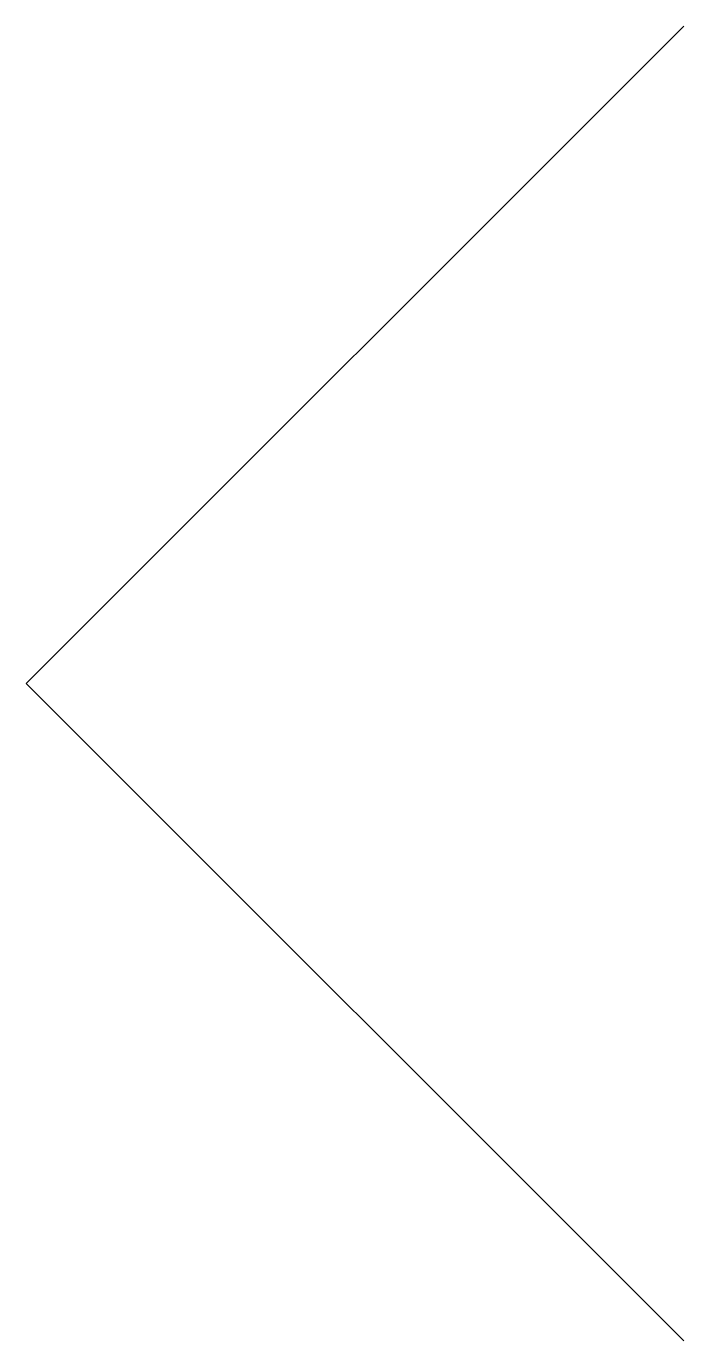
# Model space of a CAD drawing. Extents: x 15.232 to 15.321, y 3.318 to 3.495.
import ezdxf

# ---------------------------------------------------------------- set-up
doc = ezdxf.new("R2010")
doc.units = 0
doc.header["$MEASUREMENT"] = 0
doc.layers.get('0').update_dxf_attribs({"linetype": 'CONTINUOUS'})

msp = doc.modelspace()

# ---------------------------------------------------------------- linework, layer by layer
for q in [(15.32058, 3.49467), (15.32058, 3.31789)]:
    msp.add_line((15.23219, 3.40628), q)

doc.saveas('drawing.dxf')
